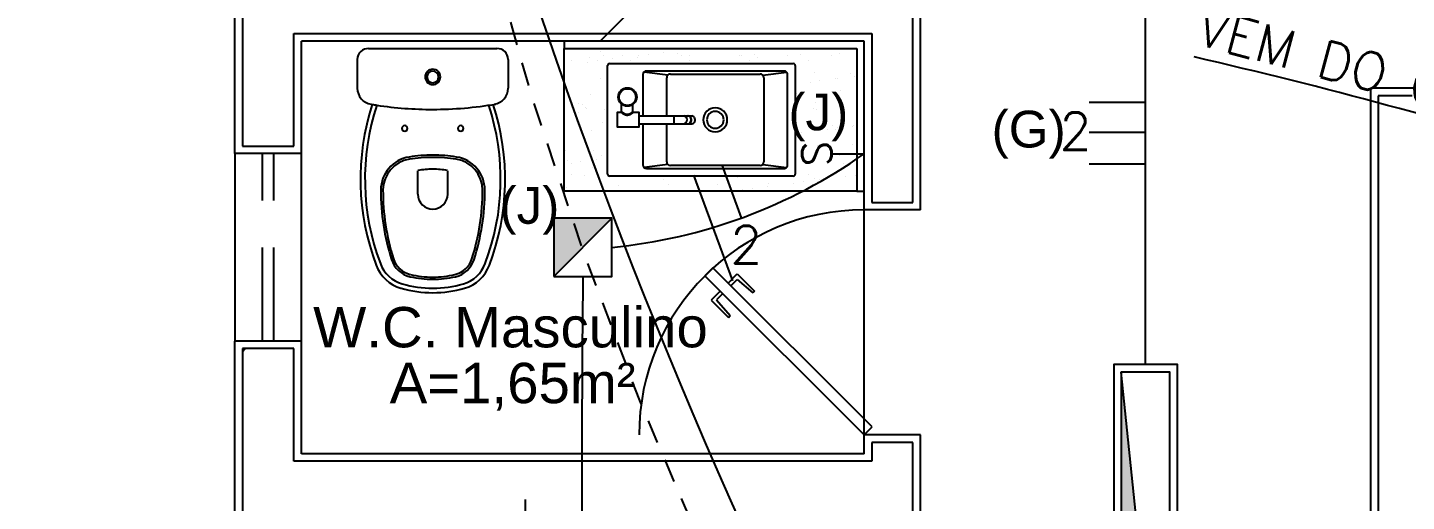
# Model space of a CAD drawing. Header units: millimetres. Extents: x 3040 to 3208, y 298 to 357.
# Drawn here: x 3137.28 to 3144.63, y 323.68 to 326.2 of the extents above; entities that cross this region are included whole.
import ezdxf
from ezdxf.enums import TextEntityAlignment as Align

# ---------------------------------------------------------------- set-up
doc = ezdxf.new("R2010")
doc.units = ezdxf.units.MM
doc.header["$MEASUREMENT"] = 0
for name, pattern in [('CONTINU', [0]), ('HIDDEN', [0.375, 0.25, -0.125]), ('HIDDEN2', [0.1875, 0.125, -0.0625])]:
    doc.linetypes.add(name, pattern=pattern)
for name, color, linetype in [('-HIDRO', 8, 'CONTINUOUS'), ('A-TXT-Y', 8, 'CONTINUOUS'), ('eletroduto parede e teto', 2, 'CONTINU'), ('eletroduto_chao', 2, 'HIDDEN2'), ('FIACAO', 1, 'CONTINUOUS'), ('PENA 03', 3, 'CONTINUOUS'), ('Pontos Elétricos e Luminotécnica', 3, 'CONTINUOUS'), ('Pontos Luminotécnicos', 3, 'CONTINUOUS'), ('TEXTO', 2, 'CONTINUOUS'), ('TXT_0', 7, 'CONTINUOUS')]:
    doc.layers.add(name, color=color, linetype=linetype)
doc.styles.add('ARIAL', font='arial.ttf', dxfattribs={"height": 2})
doc.styles.add('ROMANS', font='romans.shx', dxfattribs={"height": 0.1})

# ---------------------------------------------------------------- blocks, each defined once
blk = doc.blocks.new('LUMINÁRIA.07')
at = {"layer": 'Pontos Luminotécnicos', "ltscale": 0.05}
h = blk.add_hatch(color=9, dxfattribs=at)
h.dxf.hatch_style = 1
h.paths.add_polyline_path([(1.287, 0.15), (0.02, 0.15), (0.02, 0.02)])
at = {"layer": 'Pontos Luminotécnicos'}
blk.add_line((0.02, 0.02), (1.287, 0.15), dxfattribs=at)
for points in [[(0, 0.17), (0, 0), (1.307, 0), (1.307, 0.17)], [(0.02, 0.15), (0.02, 0.02), (1.287, 0.02), (1.287, 0.15)]]:
    blk.add_lwpolyline(points, close=True, dxfattribs=at)
blk = doc.blocks.new('LUMINÁRIA.05')
at = {"layer": 'Pontos Luminotécnicos', "ltscale": 0.05}
h = blk.add_hatch(color=9, dxfattribs=at)
h.dxf.hatch_style = 1
h.paths.add_polyline_path([(0.155, 0.155), (0, 0.155), (0, 0)])
blk.add_line((0, 0), (0.155, 0.155), dxfattribs=at)
blk.add_lwpolyline([(0, 0), (0.155, 0), (0.155, 0.155), (0, 0.155)], close=True, dxfattribs=at)
blk = doc.blocks.new('eletrico')
at = {"layer": '-HIDRO'}
for p, q in [((-1.627, -1.6), (-1.627, -1.05)), ((-1.607, -1.07), (-1.607, -1.58)), ((0.18, -1.73), (0.18, -1.17)), ((0.2, -1.75), (0.2, -1.15)), ((-1.47, -1.58), (-1.47, -1.28)), ((-1.47, -1.28), (0.07, -1.28)), ((0.07, -1.28), (0.07, -1.73)), ((0.05, -1.3), (-1.45, -1.3)), ((-1.45, -1.6), (-1.45, -1.3)), ((-0.75, -1.3), (-0.75, -1.32)), ((-0.75, -1.32), (0.03, -1.32)), ((-0.4147, -1.3206), (-0.4147, -1.3206)), ((0.03, -1.32), (0.03, -1.7)), ((0.05, -1.75), (0.05, -1.3)), ((-1.301, -1.3492), (-1.301, -1.4259)), ((-0.8987, -1.3492), (-0.8987, -1.4259)), ((-0.7312, -1.3518), (-0.7312, -1.3518)), ((-0.6882, -1.3566), (-0.6882, -1.3566)), ((-0.6834, -1.3435), (-0.6834, -1.3435)), ((-0.6618, -1.3531), (-0.6618, -1.3531)), ((-0.6528, -1.3291), (-0.6528, -1.3291)), ((-0.6435, -1.3377), (-0.6435, -1.3377)), ((-0.6205, -1.3477), (-0.6205, -1.3477)), ((-0.5944, -1.3379), (-0.5944, -1.3379)), ((-0.573, -1.3515), (-0.573, -1.3515)), ((-0.5535, -1.3441), (-0.5535, -1.3441)), ((-0.5515, -1.3386), (-0.5515, -1.3386)), ((-0.525, -1.3351), (-0.525, -1.3351)), ((-0.4837, -1.3297), (-0.4837, -1.3297)), ((-0.4466, -1.3336), (-0.4466, -1.3336)), ((-0.4362, -1.3376), (-0.4362, -1.3376)), ((-0.4163, -1.3392), (-0.4163, -1.3392)), ((-0.4148, -1.3512), (-0.4148, -1.3512)), ((-0.2833, -1.3375), (-0.2833, -1.3375)), ((-0.278, -1.3373), (-0.278, -1.3373)), ((-0.2566, -1.351), (-0.2566, -1.351)), ((-0.2433, -1.3354), (-0.2433, -1.3354)), ((-0.2339, -1.3439), (-0.2339, -1.3439)), ((-0.1533, -1.3381), (-0.1533, -1.3381)), ((-0.1198, -1.337), (-0.1198, -1.337)), ((-0.0984, -1.3507), (-0.0984, -1.3507)), ((-0.037, -1.3398), (-0.037, -1.3398)), ((-0.0161, -1.3332), (-0.0161, -1.3332)), ((-0.634, -1.655), (-0.634, -1.365)), ((-0.629, -1.36), (-0.139, -1.36)), ((-0.5398, -1.39), (-0.5398, -1.4997)), ((-0.4734, -1.3909), (-0.5368, -1.3829)), ((-0.164, -1.38), (-0.5298, -1.38)), ((-0.4664, -1.388), (-0.2274, -1.388)), ((-0.2203, -1.3909), (-0.1569, -1.3829)), ((-0.154, -1.63), (-0.154, -1.39)), ((-0.134, -1.365), (-0.134, -1.655)), ((-0.0816, -1.3834), (-0.0816, -1.3834)), ((0.0135, -1.3862), (0.0135, -1.3862)), ((0.0229, -1.3948), (0.0229, -1.3948)), ((-0.6541, -1.401), (-0.6541, -1.401)), ((-0.4764, -1.4997), (-0.4764, -1.398)), ((-0.2174, -1.398), (-0.2174, -1.622)), ((-0.0944, -1.41), (-0.0944, -1.41)), ((-0.068, -1.4065), (-0.068, -1.4065)), ((-0.0267, -1.401), (-0.0267, -1.401)), ((-0.0213, -1.3998), (-0.0213, -1.3998)), ((-0.0129, -1.4311), (-0.0129, -1.4311)), ((1.4, -2.9725), (1.4, -1.426)), ((1.53, -1.426), (1.4, -1.426)), ((-0.7116, -1.4654), (-0.7116, -1.4654)), ((-0.7014, -1.4691), (-0.7014, -1.4691)), ((-0.6802, -1.4414), (-0.6802, -1.4414)), ((-0.5965, -1.4877), (-0.5965, -1.4684)), ((-0.5664, -1.4884), (-0.5664, -1.4691)), ((-0.1298, -1.4393), (-0.1298, -1.4393)), ((-0.0788, -1.4642), (-0.0788, -1.4642)), ((1.51, -1.446), (1.42, -1.446)), ((1.42, -1.446), (1.42, -2.9525)), ((-0.7487, -1.494), (-0.7487, -1.494)), ((-0.7104, -1.4911), (-0.7104, -1.4911)), ((-0.6921, -1.4777), (-0.6921, -1.4777)), ((-0.6902, -1.479), (-0.6902, -1.479)), ((-0.6414, -1.482), (-0.6414, -1.482)), ((-0.0856, -1.4798), (-0.0856, -1.4798)), ((-0.0784, -1.4813), (-0.0784, -1.4813)), ((-0.0574, -1.4779), (-0.0574, -1.4779)), ((-0.677, -1.5393), (-0.677, -1.5393)), ((-0.6479, -1.5182), (-0.6479, -1.5182)), ((-0.5398, -1.5203), (-0.5398, -1.63)), ((-0.4764, -1.622), (-0.4764, -1.5203)), ((-0.0476, -1.5353), (-0.0476, -1.5353)), ((-0.035, -1.5262), (-0.035, -1.5262)), ((-0.0257, -1.5348), (-0.0257, -1.5348)), ((-0.0211, -1.5318), (-0.0211, -1.5318)), ((-0.0097, -1.5289), (-0.0097, -1.5289)), ((0.0197, -1.527), (0.0197, -1.527)), ((0.0202, -1.5264), (0.0202, -1.5264)), ((-1.607, -1.58), (-1.47, -1.58)), ((-0.1166, -1.5444), (-0.1166, -1.5444)), ((-0.0752, -1.5792), (-0.0752, -1.5792)), ((0.0185, -1.5753), (0.0185, -1.5753)), ((-1.45, -1.6), (-1.627, -1.6)), ((-1.627, -1.6), (-1.627, -2.1)), ((-1.45, -2.1), (-1.45, -1.6)), ((-0.7455, -1.5918), (-0.7455, -1.5918)), ((-0.6706, -1.5926), (-0.6706, -1.5926)), ((-0.6636, -1.6164), (-0.6636, -1.6164)), ((-0.6491, -1.6062), (-0.6491, -1.6062)), ((-0.0378, -1.5914), (-0.0378, -1.5914)), ((-0.0163, -1.6051), (-0.0163, -1.6051)), ((-1.1397, -1.7082), (-1.1397, -1.6456)), ((-1.0602, -1.6456), (-1.0602, -1.7082)), ((-0.7406, -1.6177), (-0.7406, -1.6177)), ((-0.7313, -1.6253), (-0.7313, -1.6253)), ((-0.7049, -1.6219), (-0.7049, -1.6219)), ((-0.6738, -1.6372), (-0.6738, -1.6372)), ((-0.4734, -1.6291), (-0.5368, -1.6371)), ((-0.5298, -1.64), (-0.164, -1.64)), ((-0.3469, -1.632), (-0.4664, -1.632)), ((-0.2274, -1.632), (-0.3469, -1.632)), ((-0.2203, -1.6291), (-0.1569, -1.6371)), ((-0.0065, -1.6268), (-0.0065, -1.6268)), ((-0.7423, -1.6897), (-0.7423, -1.6897)), ((-0.7302, -1.6557), (-0.7302, -1.6557)), ((-0.6965, -1.6582), (-0.6965, -1.6582)), ((-0.139, -1.66), (-0.629, -1.66)), ((-0.6051, -1.6848), (-0.6051, -1.6848)), ((-0.4838, -1.6685), (-0.4838, -1.6685)), ((-0.4722, -1.6831), (-0.4722, -1.6831)), ((-0.3422, -1.6837), (-0.3422, -1.6837)), ((-0.2869, -1.6644), (-0.2869, -1.6644)), ((-0.2065, -1.6878), (-0.2065, -1.6878)), ((-0.205, -1.6788), (-0.205, -1.6788)), ((-0.1375, -1.6787), (-0.1375, -1.6787)), ((-0.111, -1.6752), (-0.111, -1.6752)), ((-0.0974, -1.6545), (-0.0974, -1.6545)), ((-0.0836, -1.6662), (-0.0836, -1.6662)), ((-0.0743, -1.6747), (-0.0743, -1.6747)), ((-0.072, -1.6771), (-0.072, -1.6771)), ((-0.0697, -1.6698), (-0.0697, -1.6698)), ((-0.0007, -1.6607), (-0.0007, -1.6607)), ((0.0257, -1.6572), (0.0257, -1.6572)), ((-0.2742, -1.6967), (-0.2742, -1.6967)), ((-0.2478, -1.6932), (-0.2478, -1.6932)), ((0.03, -1.7), (0.05, -1.7)), ((0.2, -1.75), (0.05, -1.75)), ((0.05, -2.35), (0.05, -1.75)), ((0.07, -1.73), (0.18, -1.73)), ((-0.3531, -1.9045), (-0.3743, -1.9257)), ((0.0712, -2.3288), (-0.3531, -1.9045)), ((-0.3743, -1.9257), (0.05, -2.35)), ((-0.3124, -1.9451), (-0.2882, -1.9209)), ((-0.3054, -1.9522), (-0.2886, -1.9354)), ((-0.2886, -1.9354), (-0.2468, -1.9715)), ((-0.2882, -1.9209), (-0.2422, -1.9669)), ((-0.3337, -1.9664), (-0.3579, -1.9906)), ((-0.3266, -1.9734), (-0.3434, -1.9902)), ((-0.2422, -1.9669), (-0.2468, -1.9715)), ((-0.3579, -1.9906), (-0.3119, -2.0366)), ((-0.3434, -1.9902), (-0.3073, -2.032)), ((-0.3119, -2.0366), (-0.3073, -2.032)), ((-1.627, -3.5), (-1.627, -2.1)), ((-1.45, -2.1), (-1.627, -2.1)), ((-1.607, -2.1282), (-1.5988, -2.12)), ((-1.47, -2.12), (-1.607, -2.12)), ((-1.607, -2.12), (-1.607, -3.48)), ((-1.47, -2.42), (-1.47, -2.12)), ((-1.45, -2.4), (-1.45, -2.1)), ((0.05, -2.35), (0.0712, -2.3288)), ((0.2, -2.35), (0.05, -2.35)), ((0.05, -2.4), (0.05, -2.35)), ((0.2, -2.65), (0.2, -2.35)), ((0.18, -2.37), (0.07, -2.37)), ((0.07, -2.37), (0.07, -2.42)), ((0.18, -2.63), (0.18, -2.37)), ((0.07, -2.42), (-1.47, -2.42)), ((0.05, -2.4), (-1.45, -2.4))]:
    blk.add_line(p, q, dxfattribs=at)
at = {"layer": '-HIDRO', "ltscale": 0.001155}
blk.add_line((-1.2708, -1.32), (-0.9292, -1.32), dxfattribs=at)
at = {"layer": '-HIDRO', "linetype": 'Continuous'}
for p, q in [((-0.75, -1.7), (-0.75, -1.32)), ((0.03, -1.7), (-0.75, -1.7))]:
    blk.add_line(p, q, dxfattribs=at)
at = {"layer": '-HIDRO', "linetype": 'HIDDEN'}
for p, q in [((-1.5535, -2.1), (-1.5535, -1.6)), ((-1.5235, -2.1), (-1.5235, -1.6))]:
    blk.add_line(p, q, dxfattribs=at)
at = {"layer": '-HIDRO'}
blk.add_lwpolyline([(-0.5648, -1.49), (-0.5505, -1.49), (-0.5505, -1.53), (-0.6077, -1.53), (-0.6077, -1.49), (-0.5981, -1.49), (-0.597, -1.4908), (-0.596, -1.4915), (-0.5951, -1.4921), (-0.594, -1.4928), (-0.5933, -1.4932), (-0.5925, -1.4937), (-0.5916, -1.4942), (-0.5912, -1.4944), (-0.5907, -1.4947), (-0.5902, -1.4949), (-0.5898, -1.4951), (-0.5893, -1.4954), (-0.5888, -1.4956), (-0.5883, -1.4958), (-0.5877, -1.496), (-0.5872, -1.4962), (-0.5867, -1.4964), (-0.5861, -1.4966), (-0.5855, -1.4967), (-0.585, -1.4969), (-0.5844, -1.497), (-0.5838, -1.4971), (-0.5832, -1.4972), (-0.5826, -1.4972), (-0.582, -1.4972), (-0.5814, -1.4973), (-0.5808, -1.4972), (-0.5802, -1.4972), (-0.5796, -1.4971), (-0.579, -1.497), (-0.5784, -1.4969), (-0.5778, -1.4968), (-0.5772, -1.4967), (-0.5767, -1.4965), (-0.5761, -1.4963), (-0.5756, -1.4961), (-0.5751, -1.4959), (-0.5745, -1.4957), (-0.574, -1.4955), (-0.5735, -1.4953), (-0.5731, -1.4951), (-0.5726, -1.4948), (-0.5721, -1.4946), (-0.5717, -1.4943), (-0.5708, -1.4939), (-0.57, -1.4934), (-0.5692, -1.4929), (-0.5684, -1.4924), (-0.5675, -1.4918), (-0.5669, -1.4914, 0.006646)], format="xyb", close=True, dxfattribs=at)
for points in [[(-0.5981, -1.49, 0.414213), (-0.5965, -1.4884)], [(-0.5664, -1.4884, -0.006968), (-0.5683, -1.4899), (-0.5685, -1.4901), (-0.5694, -1.4908), (-0.57, -1.4913), (-0.5707, -1.4918), (-0.5714, -1.4923), (-0.5722, -1.4928), (-0.5726, -1.4931), (-0.573, -1.4933), (-0.5734, -1.4936), (-0.5739, -1.4939), (-0.5743, -1.4941), (-0.5747, -1.4943), (-0.5752, -1.4946), (-0.5757, -1.4948), (-0.5762, -1.495), (-0.5766, -1.4952), (-0.5771, -1.4954), (-0.5776, -1.4956), (-0.5782, -1.4958), (-0.5787, -1.4959), (-0.579, -1.496), (-0.5792, -1.496), (-0.5795, -1.4961), (-0.5798, -1.4961), (-0.58, -1.4961), (-0.5803, -1.4962), (-0.5806, -1.4962), (-0.5808, -1.4962), (-0.5811, -1.4962), (-0.5814, -1.4962), (-0.5817, -1.4962), (-0.5819, -1.4962), (-0.5822, -1.4962), (-0.5825, -1.4962), (-0.5828, -1.4962), (-0.583, -1.4961), (-0.5833, -1.4961), (-0.5836, -1.496), (-0.5838, -1.496), (-0.5841, -1.4959), (-0.5846, -1.4958), (-0.5852, -1.4956), (-0.5857, -1.4955), (-0.5862, -1.4953), (-0.5867, -1.4951), (-0.5871, -1.4949), (-0.5876, -1.4947), (-0.5881, -1.4944), (-0.5885, -1.4942), (-0.589, -1.4939), (-0.5894, -1.4937), (-0.5898, -1.4934), (-0.5902, -1.4932), (-0.5906, -1.4929), (-0.591, -1.4927), (-0.5918, -1.4921), (-0.5925, -1.4916), (-0.5932, -1.4911), (-0.5938, -1.4906), (-0.5946, -1.49), (-0.5955, -1.4892), (-0.5965, -1.4884), (-0.5965, -1.4877)], [(-0.5664, -1.4884, 0.414213), (-0.5648, -1.49)]]:
    blk.add_lwpolyline(points, format="xyb", dxfattribs=at)
for points in [[(-0.5505, -1.4997), (-0.4574, -1.4997)], [(-0.4574, -1.4997), (-0.4199, -1.4997)], [(-0.4574, -1.4997), (-0.4574, -1.5203)], [(-0.4192, -1.4997), (-0.4095, -1.4997)], [(-0.5505, -1.5203), (-0.4574, -1.5203)], [(-0.4574, -1.5203), (-0.4199, -1.5203)], [(-0.4192, -1.5203), (-0.4095, -1.5203)]]:
    blk.add_lwpolyline(points, dxfattribs=at)
for radius in [0.0246, 0.0233, 0.0223]:
    blk.add_circle((-0.581, -1.4493), radius, dxfattribs=at)
for centre, radius, start, end in [((-1.2715, -1.3495), 0.0295, 88.1732, 179.3223), ((-0.9282, -1.3495), 0.0295, 0.6777, 91.8268), ((-1.0999, -1.3958), 0.0204, 90, 270), ((-1.0999, -1.3958), 0.0154, 90, 270), ((-1.0999, -1.3958), 0.0204, 270, 90), ((-1.0999, -1.3958), 0.0154, 270, 90), ((-0.629, -1.365), 0.005, 90, 180), ((-0.5298, -1.39), 0.01, 90, 180), ((-0.4664, -1.398), 0.01, 90, 180), ((-0.2274, -1.398), 0.01, 360, 90), ((-0.164, -1.39), 0.01, 44.999, 90), ((-0.164, -1.39), 0.01, 360, 44.999), ((-0.139, -1.365), 0.005, 360, 90), ((-1.2575, -1.4255), 0.0435, 180.507, 260.9856), ((-0.9423, -1.4255), 0.0435, 279.0144, 359.493), ((-0.6466, -1.6687), 0.646, 162.0021, 200.7354), ((-1.0998, -0.4938), 0.9885, 260.4176, 260.6181), ((-1.0999, -0.4938), 0.9885, 260.6253, 261.3253), ((-1.0999, -0.4938), 0.9885, 269.9988, 279.7895), ((-1.5529, -1.6687), 0.646, 339.2646, 18.0023), ((-0.6466, -1.6687), 0.634, 161.8318, 200.7353), ((-1.0999, -0.4938), 0.9885, 261.3253, 270.0012), ((-1.5529, -1.6687), 0.634, 339.2646, 18.1722), ((-0.3469, -1.51), 0.032, 0, 180), ((-0.3469, -1.51), 0.0225, 0, 180), ((-1.1745, -1.5328), 0.00745, 90, 270), ((-1.1745, -1.5328), 0.00745, 270, 90), ((-1.0254, -1.5328), 0.00745, 90, 270), ((-1.0254, -1.5328), 0.00745, 270, 90), ((-0.3469, -1.51), 0.032, 180, 0), ((-0.3469, -1.51), 0.0225, 180, 0), ((-1.1489, -1.6975), 0.0894, 99.0131, 179.8479), ((-1.149, -1.6974), 0.0835, 98.8583, 179.6931), ((-1.0997, -2.0077), 0.4035, 90, 99.0131), ((-1.0997, -2.0077), 0.3975, 90, 99.0131), ((-1.0997, -2.0077), 0.4035, 80.9869, 90), ((-1.0997, -2.0077), 0.3975, 80.9869, 90), ((-1.0505, -1.6975), 0.0835, 0.1518, 80.9866), ((-1.0505, -1.6975), 0.0894, 0.1519, 80.9867), ((-1.0999, -1.8403), 0.1988, 90, 101.537), ((-1.0999, -1.8403), 0.1988, 78.463, 90), ((-0.5298, -1.63), 0.01, 180, 270), ((-0.4664, -1.622), 0.01, 180, 270), ((-0.2274, -1.622), 0.01, 270, 360), ((-0.164, -1.63), 0.01, 270, 315.001), ((-0.164, -1.63), 0.01, 315.001, 359.9999), ((-0.629, -1.655), 0.005, 180, 270), ((-0.139, -1.655), 0.005, 270, 360), ((-0.6361, -1.6989), 0.6022, 179.8479, 197.7284), ((-0.6362, -1.7002), 0.5963, 179.693, 197.5735), ((-1.0999, -1.7082), 0.0398, 180, 270), ((-1.0999, -1.7082), 0.0398, 270, 0), ((-1.5633, -1.6989), 0.5963, 342.2716, 0.152), ((-1.5633, -1.6989), 0.6022, 342.2715, 0.1519), ((0.05, -2.35), 0.6, 90, 180), ((-1.1559, -1.8615), 0.1014, 200.7354, 253.5894), ((-1.1559, -1.8615), 0.0894, 200.7357, 253.5898), ((-1.1445, -1.8614), 0.0686, 197.7286, 256.7943), ((-1.145, -1.8613), 0.0626, 197.5737, 256.4774), ((-1.055, -1.8614), 0.0626, 283.2059, 342.2716), ((-1.055, -1.8614), 0.0686, 283.2062, 342.2719), ((-1.0436, -1.8615), 0.0894, 286.4105, 339.2646), ((-1.0436, -1.8615), 0.1014, 286.4105, 339.2646), ((-1.0997, -1.6708), 0.2882, 253.5895, 270), ((-1.0997, -1.6708), 0.2643, 256.7942, 270.0001), ((-1.0997, -1.6708), 0.2584, 256.5998, 269.9998), ((-1.0997, -1.6708), 0.2584, 269.9999, 283.2059), ((-1.0997, -1.6708), 0.2643, 270, 283.2059), ((-1.0997, -1.6708), 0.2882, 270, 286.4105), ((-1.0997, -1.6708), 0.3001, 253.5895, 270), ((-1.0997, -1.6708), 0.3001, 270, 286.4105)]:
    blk.add_arc(centre, radius, start, end, dxfattribs=at)
for centre, major_axis, start_param, end_param in [((-0.4311, -1.51), (0, 0.0103), 3.141593, 6.283185), ((-0.4199, -1.51), (0, 0.0103), 3.141593, 6.283185), ((-0.4192, -1.51), (0, -0.0103), 3.141482, 3.144722), ((-0.4192, -1.51), (0, -0.0103), 2.188103, 3.141482), ((-0.4192, -1.51), (0, -0.0103), 6.283074, 8.471289), ((-0.4192, -1.51), (0, -0.00971), 0.961662, 2.178992), ((-0.4095, -1.51), (0, -0.0103), 2.188103, 3.141482), ((-0.4095, -1.51), (0, -0.0103), 6.283074, 8.471289), ((-0.4192, -1.51), (0, -0.0103), 6.280062, 6.283074)]:
    blk.add_ellipse(centre, major_axis=major_axis, ratio=0.866025, start_param=start_param, end_param=end_param, dxfattribs=at)
blk = doc.blocks.new('f_fr')
at = {"layer": 'FIACAO'}
for points in [[(-0.04, -0.15), (-0.04, 0.15)], [(0.04, 0), (0.04, 0.15)]]:
    blk.add_lwpolyline(points, dxfattribs=at)
blk = doc.blocks.new('f_fn')
at = {"layer": 'FIACAO'}
for points in [[(-0.04, -0.15), (-0.04, 0.15)], [(0.04, -0.15), (0.04, 0.15), (0.14, 0.15)]]:
    blk.add_lwpolyline(points, dxfattribs=at)
blk = doc.blocks.new('f_r')
at = {"layer": 'FIACAO'}
blk.add_lwpolyline([(0, 0), (0, 0.15)], dxfattribs=at)
blk = doc.blocks.new('el')
at = {"layer": 'A-TXT-Y'}
blk.add_line((0, -0.5978), (0, -0.0254), dxfattribs=at)
blk.add_circle((0, 0), 0.0254, dxfattribs=at)

msp = doc.modelspace()

# ---------------------------------------------------------------- linework, layer by layer
at = {"layer": 'eletroduto parede e teto'}
msp.add_line((3143.2405, 324.4051), (3143.2405, 333.4231), dxfattribs=at)
for centre, radius, start, end in [((3138.1402, 322.3276), 4.4076, 75.00601, 126.15992), ((3168.8923, 336.0763), 30.4971, 198.28519, 218.52707), ((3137.5867, 300.1882), 26.5241, 67.93314, 77.12089), ((3140.1264, 327.8179), 2.8008, 275.51317, 305.19071), ((3309.6857, 323.4801), 169.4509, 179.528309, 180.471691)]:
    msp.add_arc(centre, radius, start, end, dxfattribs=at)
at = {"layer": 'eletroduto_chao'}
msp.add_arc((3159.75, 331.9472), 20.7053, 194.7876, 268.8225, dxfattribs=at)
at = {"layer": 'Pontos Elétricos e Luminotécnica'}
msp.add_line((3141.566, 325.529), (3141.7405, 325.529), dxfattribs=at)

# ---------------------------------------------------------------- block references
at = {"layer": 'eletroduto parede e teto', "xscale": 2, "yscale": 2, "zscale": 2}
for name, p, rotation in [('el', (3141.1832, 326.9801), 315), ('f_r', (3143.2405, 325.802), 90), ('f_r', (3143.2405, 325.6427), 89.99999999941109), ('f_fr', (3141.0116, 325.1607), 20.12522292373303), ('f_r', (3143.2405, 325.4743), 89.99999999974702), ('f_fn', (3140.2348, 323.4069), 90.01238104488596)]:
    msp.add_blockref(name, p, dxfattribs=dict(at, rotation=rotation))
at = {"layer": 'PENA 03', "xscale": 2, "yscale": 2, "zscale": 2}
msp.add_blockref('eletrico', (3141.6405, 328.7301), dxfattribs=at)
at = {"layer": 'Pontos Luminotécnicos', "xscale": 2, "yscale": 2, "zscale": 2}
msp.add_blockref('LUMINÁRIA.05', (3140.0855, 324.8751), dxfattribs=at)
at = {"layer": 'Pontos Luminotécnicos', "xscale": 2, "yscale": 2, "zscale": 2, "rotation": 90}
msp.add_blockref('LUMINÁRIA.07', (3143.4105, 321.7911), dxfattribs=at)

# ---------------------------------------------------------------- texts
at = {"layer": 'Pontos Elétricos e Luminotécnica', "style": 'ROMANS'}
msp.add_text('S', height=0.157, rotation=90, dxfattribs=at).set_placement((3141.4875, 325.529), align=Align.MIDDLE)
at = {"layer": 'TEXTO', "color": 4, "style": 'ARIAL'}
for s, p in [('(J)', (3141.4962, 325.7521)), ('(G)', (3142.6171, 325.6606)), ('(J)', (3139.9561, 325.2539))]:
    msp.add_text(s, height=0.196, dxfattribs=at).set_placement(p, align=Align.MIDDLE_CENTER)
at = {"layer": 'TEXTO', "style": 'ARIAL'}
msp.add_text('W.C. Masculino', height=0.215115, dxfattribs=at).set_placement((3139.855, 324.6046), align=Align.MIDDLE_CENTER)
at = {"layer": 'TEXTO', "color": 251, "style": 'ARIAL'}
msp.add_text('A=1,65m²', height=0.21511, dxfattribs=at).set_placement((3139.8667, 324.307), align=Align.MIDDLE_CENTER)
at = {"layer": 'TXT_0', "style": 'ROMANS'}
msp.add_text('VEM DO QD', height=0.2, rotation=345.0721, dxfattribs=at).set_placement((3143.5033, 326.1154))
for p in [(3142.7807, 325.5498), (3141.0263, 324.9446)]:
    msp.add_text('2', height=0.2, dxfattribs=at).set_placement(p)

doc.saveas('drawing.dxf')
